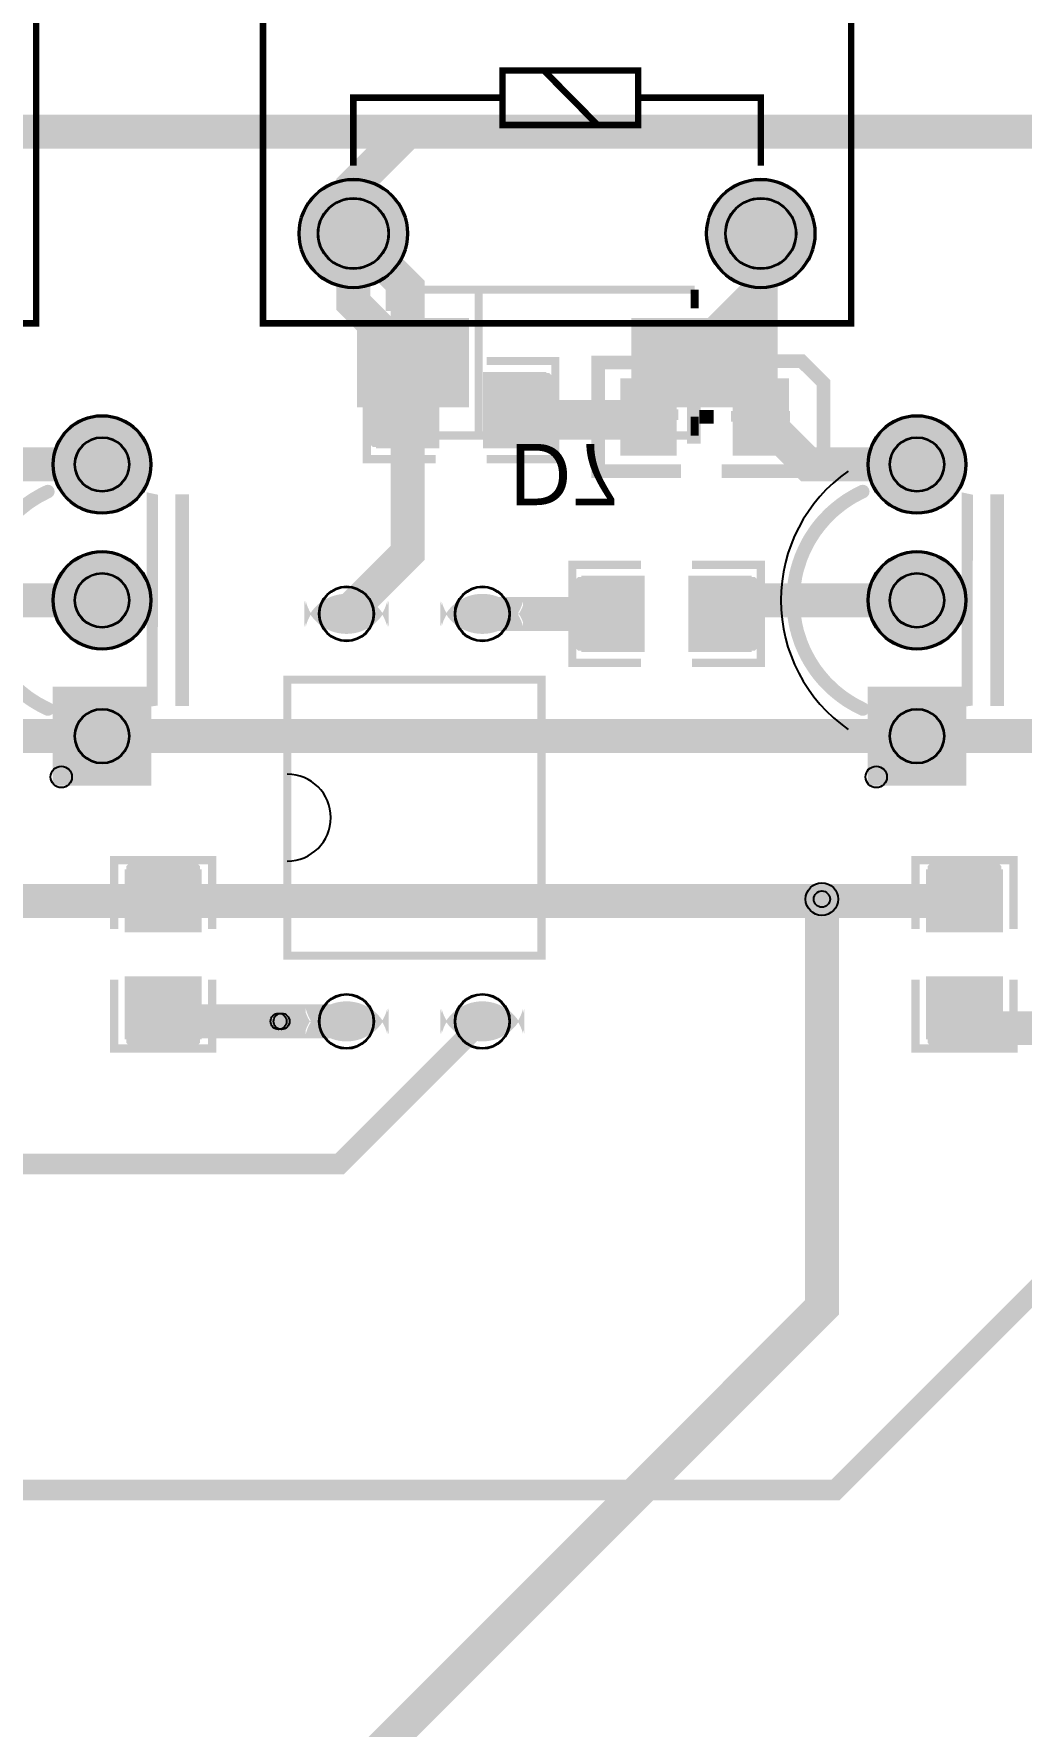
# Model space of a CAD drawing. Extents: x 165 to 5832, y -705 to 3005.
# Drawn here: x 4015 to 4742, y 551 to 1797 of the extents above; entities that cross this region are included whole.
import ezdxf

# ---------------------------------------------------------------- set-up
doc = ezdxf.new("R2010")
doc.units = 9
for name, color, linetype, true_color in [('BottomLayer', 7, 'Continuous', 0x0000ff), ('BottomPasteMaskLayer', 7, 'Continuous', 0x800000), ('BottomSilkLayer', 7, 'Continuous', 0x66cc33), ('BottomSolderMaskLayer', 7, 'Continuous', 0xaa00ff), ('Document', 7, 'Continuous', 0xffffff), ('Hole', 7, 'Continuous', 0x222222), ('Multi-Layer', 7, 'Continuous', 0xc0c0c0), ('TopLayer', 7, 'Continuous', 0xff0000), ('TopPasteMaskLayer', 7, 'Continuous', 0x808080), ('TopSilkLayer', 7, 'Continuous', 0xffcc00), ('TopSolderMaskLayer', 7, 'Continuous', 0x800080)]:
    doc.layers.add(name, color=color, linetype=linetype, true_color=true_color)
doc.styles.get("Standard").update_dxf_attribs({"font": 'arial.ttf'})

msp = doc.modelspace()

# ---------------------------------------------------------------- hatches: boundary and pattern name
at = {"layer": 'BottomLayer'}
for points in [[(4253.7, 1523.1), (4253.7, 1586.9), (4334.3, 1586.9), (4334.3, 1523.1)], [(4536.3, 1523.1), (4536.3, 1586.9), (4455.7, 1586.9), (4455.7, 1523.1)]]:
    msp.add_hatch(color=256, dxfattribs=at).paths.add_polyline_path(points)
at = {"layer": 'BottomPasteMaskLayer'}
for points in [[(4253.7, 1523.1), (4253.7, 1586.9), (4334.3, 1586.9), (4334.3, 1523.1)], [(4536.3, 1523.1), (4536.3, 1586.9), (4455.7, 1586.9), (4455.7, 1523.1)]]:
    msp.add_hatch(color=256, dxfattribs=at).paths.add_polyline_path(points)
at = {"layer": 'BottomSilkLayer'}
for points in [[(4291.7, 1611.7), (4291.7, 1592.9), (4273.7, 1592.9), (4273.7, 1611.7)], [(4291.7, 1498.3), (4291.7, 1517.1), (4273.7, 1517.1), (4273.7, 1498.3)]]:
    msp.add_hatch(color=256, dxfattribs=at).paths.add_polyline_path(points)
at = {"layer": 'BottomSolderMaskLayer'}
for points in [[(4209.6, 1650, 1), (4290.4, 1650, 1)], [(4509.6, 1650, 1), (4590.4, 1650, 1)], [(4252.7, 1522.1), (4252.7, 1587.9), (4335.3, 1587.9), (4335.3, 1522.1)], [(4537.3, 1522.1), (4537.3, 1587.9), (4454.7, 1587.9), (4454.7, 1522.1)], [(4028.6, 1480, 1), (4101.4, 1480, 1)], [(4628.6, 1480, 1), (4701.4, 1480, 1)], [(4028.6, 1380, 1), (4101.4, 1380, 1)], [(4628.6, 1380, 1), (4701.4, 1380, 1)], [(4276, 1379.6, -0.785398), (4214, 1379.6), (4214, 1360.4, -0.785398), (4276, 1360.4)], [(4376, 1379.6, -0.785398), (4314, 1379.6), (4314, 1360.4, -0.785398), (4376, 1360.4)], [(4028.6, 1316.4), (4101.4, 1316.4), (4101.4, 1243.6), (4028.6, 1243.6)], [(4628.6, 1316.4), (4701.4, 1316.4), (4701.4, 1243.6), (4628.6, 1243.6)], [(4276, 1079.6, -0.785398), (4214, 1079.6), (4214, 1060.4, -0.785398), (4276, 1060.4)], [(4376, 1079.6, -0.785398), (4314, 1079.6), (4314, 1060.4, -0.785398), (4376, 1060.4)]]:
    msp.add_hatch(color=256, dxfattribs=at).paths.add_polyline_path(points)
at = {"layer": 'Document'}
for points in [[(4479.3, 1580.3), (4479.3, 1529.7), (4471.7, 1529.7), (4471.7, 1580.3)], [(4299.3, 1558.8), (4299.3, 1551.2), (4329.7, 1551.2), (4329.7, 1558.8)], [(4490.7, 1558.8), (4490.7, 1551.2), (4460.3, 1551.2), (4460.3, 1558.8)], [(4471.6, 1536.9), (4471.6, 1493.6), (4463.7, 1493.6), (4463.7, 1536.9)], [(4489.2, 1512.7), (4445.9, 1512.7), (4445.9, 1520.5), (4489.2, 1520.5)], [(4528.1, 1519.3), (4571.4, 1519.3), (4571.4, 1511.4), (4528.1, 1511.4)], [(4027.1, 1455.5), (4024.8, 1454.3), (4022.5, 1453.1), (4020.2, 1451.9), (4018, 1450.5), (4015.8, 1449.1), (4013.7, 1447.7), (4011.6, 1446.1), (4009.6, 1444.5), (4007.6, 1442.9), (4005.6, 1441.1), (4003.8, 1439.3), (4001.9, 1437.5), (4000.2, 1435.6), (3998.5, 1433.6), (3996.8, 1431.6), (3995.3, 1429.6), (3993.7, 1427.5), (3992.3, 1425.3), (3990.9, 1423.1), (3989.6, 1420.9), (3988.4, 1418.6), (3987.2, 1416.3), (3986.1, 1414), (3985.1, 1411.6), (3984.1, 1409.2), (3983.3, 1406.7), (3982.5, 1404.3), (3981.7, 1401.8), (3981.1, 1399.3), (3980.5, 1396.7), (3980.1, 1394.2), (3979.7, 1391.6), (3979.3, 1389.1), (3979.1, 1386.5), (3978.9, 1383.9), (3978.9, 1381.3), (3978.9, 1378.7), (3978.9, 1376.1), (3979.1, 1373.5), (3979.3, 1370.9), (3979.7, 1368.4), (3980.1, 1365.8), (3980.5, 1363.3), (3981.1, 1360.7), (3981.7, 1358.2), (3982.5, 1355.7), (3983.3, 1353.3), (3984.1, 1350.8), (3985.1, 1348.4), (3986.1, 1346), (3987.2, 1343.7), (3988.4, 1341.4), (3989.6, 1339.1), (3990.9, 1336.9), (3992.3, 1334.7), (3993.7, 1332.5), (3995.3, 1330.4), (3996.8, 1328.4), (3998.5, 1326.4), (4000.2, 1324.4), (4001.9, 1322.5), (4003.8, 1320.7), (4005.6, 1318.9), (4007.6, 1317.1), (4009.6, 1315.5), (4011.6, 1313.9), (4013.7, 1312.3), (4015.8, 1310.9), (4018, 1309.5), (4020.2, 1308.1), (4022.5, 1306.9), (4024.8, 1305.7), (4027.1, 1304.5), (4027.7, 1304.2), (4028.2, 1303.9), (4028.6, 1303.5), (4029.1, 1303), (4029.4, 1302.4), (4029.7, 1301.9), (4029.9, 1301.3), (4030, 1300.7), (4030.1, 1300), (4030, 1299.4), (4029.9, 1298.8), (4029.7, 1298.2), (4029.5, 1297.6), (4029.1, 1297.1), (4028.7, 1296.6), (4028.3, 1296.1), (4027.8, 1295.8), (4027.2, 1295.4), (4026.6, 1295.2), (4026, 1295.1), (4025.4, 1295), (4024.7, 1295), (4024.1, 1295.1), (4023.5, 1295.2), (4022.9, 1295.5), (4020.4, 1296.7), (4018, 1297.9), (4015.6, 1299.3), (4013.2, 1300.7), (4010.9, 1302.1), (4008.6, 1303.7), (4006.4, 1305.3), (4004.2, 1307), (4002.1, 1308.7), (4000, 1310.5), (3997.9, 1312.4), (3996, 1314.3), (3994.1, 1316.3), (3992.2, 1318.3), (3990.4, 1320.4), (3988.7, 1322.5), (3987, 1324.7), (3985.4, 1327), (3983.9, 1329.3), (3982.4, 1331.6), (3981, 1334), (3979.7, 1336.4), (3978.5, 1338.8), (3977.3, 1341.3), (3976.2, 1343.8), (3975.1, 1346.4), (3974.2, 1349), (3973.3, 1351.6), (3972.5, 1354.2), (3971.8, 1356.9), (3971.1, 1359.5), (3970.6, 1362.2), (3970.1, 1364.9), (3969.7, 1367.7), (3969.3, 1370.4), (3969.1, 1373.1), (3968.9, 1375.9), (3968.9, 1378.6), (3968.9, 1381.4), (3968.9, 1384.1), (3969.1, 1386.9), (3969.3, 1389.6), (3969.7, 1392.3), (3970.1, 1395.1), (3970.6, 1397.8), (3971.1, 1400.5), (3971.8, 1403.1), (3972.5, 1405.8), (3973.3, 1408.4), (3974.2, 1411), (3975.1, 1413.6), (3976.2, 1416.2), (3977.3, 1418.7), (3978.5, 1421.2), (3979.7, 1423.6), (3981, 1426), (3982.4, 1428.4), (3983.9, 1430.7), (3985.4, 1433), (3987, 1435.3), (3988.7, 1437.5), (3990.4, 1439.6), (3992.2, 1441.7), (3994.1, 1443.7), (3996, 1445.7), (3997.9, 1447.6), (4000, 1449.5), (4002.1, 1451.3), (4004.2, 1453), (4006.4, 1454.7), (4008.6, 1456.3), (4010.9, 1457.9), (4013.2, 1459.3), (4015.6, 1460.7), (4018, 1462.1), (4020.4, 1463.3), (4022.9, 1464.5), (4023.5, 1464.8), (4024.1, 1464.9), (4024.7, 1465), (4025.4, 1465), (4026, 1464.9), (4026.6, 1464.8), (4027.2, 1464.6), (4027.8, 1464.2), (4028.3, 1463.9), (4028.7, 1463.4), (4029.1, 1462.9), (4029.5, 1462.4), (4029.7, 1461.8), (4029.9, 1461.2), (4030, 1460.6), (4030.1, 1460), (4030, 1459.3), (4029.9, 1458.7), (4029.7, 1458.1), (4029.4, 1457.6), (4029.1, 1457), (4028.6, 1456.5), (4028.2, 1456.1), (4027.7, 1455.8), (4027.1, 1455.5)], [(4097.8, 1301.4), (4097.8, 1459.5), (4106.2, 1457.7), (4106, 1302.5)], [(4627.1, 1455.5), (4624.8, 1454.3), (4622.5, 1453.1), (4620.2, 1451.9), (4618, 1450.5), (4615.8, 1449.1), (4613.7, 1447.7), (4611.6, 1446.1), (4609.6, 1444.5), (4607.6, 1442.9), (4605.6, 1441.1), (4603.8, 1439.3), (4601.9, 1437.5), (4600.2, 1435.6), (4598.5, 1433.6), (4596.8, 1431.6), (4595.3, 1429.6), (4593.7, 1427.5), (4592.3, 1425.3), (4590.9, 1423.1), (4589.6, 1420.9), (4588.4, 1418.6), (4587.2, 1416.3), (4586.1, 1414), (4585.1, 1411.6), (4584.1, 1409.2), (4583.3, 1406.7), (4582.5, 1404.3), (4581.7, 1401.8), (4581.1, 1399.3), (4580.5, 1396.7), (4580.1, 1394.2), (4579.7, 1391.6), (4579.3, 1389.1), (4579.1, 1386.5), (4578.9, 1383.9), (4578.9, 1381.3), (4578.9, 1378.7), (4578.9, 1376.1), (4579.1, 1373.5), (4579.3, 1370.9), (4579.7, 1368.4), (4580.1, 1365.8), (4580.5, 1363.3), (4581.1, 1360.7), (4581.7, 1358.2), (4582.5, 1355.7), (4583.3, 1353.3), (4584.1, 1350.8), (4585.1, 1348.4), (4586.1, 1346), (4587.2, 1343.7), (4588.4, 1341.4), (4589.6, 1339.1), (4590.9, 1336.9), (4592.3, 1334.7), (4593.7, 1332.5), (4595.3, 1330.4), (4596.8, 1328.4), (4598.5, 1326.4), (4600.2, 1324.4), (4601.9, 1322.5), (4603.8, 1320.7), (4605.6, 1318.9), (4607.6, 1317.1), (4609.6, 1315.5), (4611.6, 1313.9), (4613.7, 1312.3), (4615.8, 1310.9), (4618, 1309.5), (4620.2, 1308.1), (4622.5, 1306.9), (4624.8, 1305.7), (4627.1, 1304.5), (4627.7, 1304.2), (4628.2, 1303.9), (4628.6, 1303.5), (4629.1, 1303), (4629.4, 1302.4), (4629.7, 1301.9), (4629.9, 1301.3), (4630, 1300.7), (4630.1, 1300), (4630, 1299.4), (4629.9, 1298.8), (4629.7, 1298.2), (4629.5, 1297.6), (4629.1, 1297.1), (4628.7, 1296.6), (4628.3, 1296.1), (4627.8, 1295.8), (4627.2, 1295.4), (4626.6, 1295.2), (4626, 1295.1), (4625.4, 1295), (4624.7, 1295), (4624.1, 1295.1), (4623.5, 1295.2), (4622.9, 1295.5), (4620.4, 1296.7), (4618, 1297.9), (4615.6, 1299.3), (4613.2, 1300.7), (4610.9, 1302.1), (4608.6, 1303.7), (4606.4, 1305.3), (4604.2, 1307), (4602.1, 1308.7), (4600, 1310.5), (4597.9, 1312.4), (4596, 1314.3), (4594.1, 1316.3), (4592.2, 1318.3), (4590.4, 1320.4), (4588.7, 1322.5), (4587, 1324.7), (4585.4, 1327), (4583.9, 1329.3), (4582.4, 1331.6), (4581, 1334), (4579.7, 1336.4), (4578.5, 1338.8), (4577.3, 1341.3), (4576.2, 1343.8), (4575.1, 1346.4), (4574.2, 1349), (4573.3, 1351.6), (4572.5, 1354.2), (4571.8, 1356.9), (4571.1, 1359.5), (4570.6, 1362.2), (4570.1, 1364.9), (4569.7, 1367.7), (4569.3, 1370.4), (4569.1, 1373.1), (4568.9, 1375.9), (4568.9, 1378.6), (4568.9, 1381.4), (4568.9, 1384.1), (4569.1, 1386.9), (4569.3, 1389.6), (4569.7, 1392.3), (4570.1, 1395.1), (4570.6, 1397.8), (4571.1, 1400.5), (4571.8, 1403.1), (4572.5, 1405.8), (4573.3, 1408.4), (4574.2, 1411), (4575.1, 1413.6), (4576.2, 1416.2), (4577.3, 1418.7), (4578.5, 1421.2), (4579.7, 1423.6), (4581, 1426), (4582.4, 1428.4), (4583.9, 1430.7), (4585.4, 1433), (4587, 1435.3), (4588.7, 1437.5), (4590.4, 1439.6), (4592.2, 1441.7), (4594.1, 1443.7), (4596, 1445.7), (4597.9, 1447.6), (4600, 1449.5), (4602.1, 1451.3), (4604.2, 1453), (4606.4, 1454.7), (4608.6, 1456.3), (4610.9, 1457.9), (4613.2, 1459.3), (4615.6, 1460.7), (4618, 1462.1), (4620.4, 1463.3), (4622.9, 1464.5), (4623.5, 1464.8), (4624.1, 1464.9), (4624.7, 1465), (4625.4, 1465), (4626, 1464.9), (4626.6, 1464.8), (4627.2, 1464.6), (4627.8, 1464.2), (4628.3, 1463.9), (4628.7, 1463.4), (4629.1, 1462.9), (4629.5, 1462.4), (4629.7, 1461.8), (4629.9, 1461.2), (4630, 1460.6), (4630.1, 1460), (4630, 1459.3), (4629.9, 1458.7), (4629.7, 1458.1), (4629.4, 1457.6), (4629.1, 1457), (4628.6, 1456.5), (4628.2, 1456.1), (4627.7, 1455.8), (4627.1, 1455.5)], [(4697.8, 1301.4), (4697.8, 1459.5), (4706.2, 1457.7), (4706, 1302.5)]]:
    msp.add_hatch(color=256, dxfattribs=at).paths.add_polyline_path(points)
at = {"layer": 'Multi-Layer'}
for points in [[(4210.6, 1650, 1), (4289.4, 1650, 1)], [(4510.6, 1650, 1), (4589.4, 1650, 1)], [(4029.6, 1480, 1), (4100.4, 1480, 1)], [(4629.6, 1480, 1), (4700.4, 1480, 1)], [(4029.6, 1380, 1), (4100.4, 1380, 1)], [(4629.6, 1380, 1), (4700.4, 1380, 1)], [(4275, 1379.4, -0.785398), (4215, 1379.4), (4215, 1360.6, -0.785398), (4275, 1360.6)], [(4375, 1379.4, -0.785398), (4315, 1379.4), (4315, 1360.6, -0.785398), (4375, 1360.6)], [(4029.6, 1315.4), (4100.4, 1315.4), (4100.4, 1244.6), (4029.6, 1244.6)], [(4629.6, 1315.4), (4700.4, 1315.4), (4700.4, 1244.6), (4629.6, 1244.6)], [(4275, 1079.4, -0.785398), (4215, 1079.4), (4215, 1060.6, -0.785398), (4275, 1060.6)], [(4375, 1079.4, -0.785398), (4315, 1079.4), (4315, 1060.6, -0.785398), (4375, 1060.6)]]:
    msp.add_hatch(color=256, dxfattribs=at).paths.add_polyline_path(points)
at = {"layer": 'TopLayer'}
for points in [[(4312.3, 1492.9), (4312.3, 1547.1), (4267.7, 1547.1), (4267.7, 1492.9)], [(4346.4, 1492.9), (4346.4, 1547.1), (4391, 1547.1), (4391, 1492.9)], [(4447.6, 1542.6), (4487, 1542.6), (4487, 1487.4), (4447.6, 1487.4)], [(4530.3, 1542.6), (4569.7, 1542.6), (4569.7, 1487.4), (4530.3, 1487.4)], [(4463.6, 1342.9), (4463.6, 1397.1), (4419, 1397.1), (4419, 1342.9)], [(4497.7, 1342.9), (4497.7, 1397.1), (4542.3, 1397.1), (4542.3, 1342.9)], [(4137.1, 1136.4), (4082.9, 1136.4), (4082.9, 1181), (4137.1, 1181)], [(4727.1, 1136.4), (4672.9, 1136.4), (4672.9, 1181), (4727.1, 1181)], [(4137.1, 1102.3), (4082.9, 1102.3), (4082.9, 1057.7), (4137.1, 1057.7)], [(4727.1, 1102.3), (4672.9, 1102.3), (4672.9, 1057.7), (4727.1, 1057.7)]]:
    msp.add_hatch(color=256, dxfattribs=at).paths.add_polyline_path(points)
at = {"layer": 'TopPasteMaskLayer'}
for points in [[(4262.4, 1494.8), (4262.4, 1545.2), (4264.4, 1547.2), (4309.7, 1547.2), (4311.7, 1545.2), (4311.9, 1529.1), (4294.1, 1529.1), (4294.1, 1511.3), (4311.5, 1511.3), (4311.7, 1494.8), (4309.7, 1492.8), (4264.4, 1492.8)], [(4347.1, 1494.8), (4347.1, 1511.3), (4364.6, 1511.3), (4364.6, 1529.1), (4347.3, 1529.1), (4347.1, 1545.2), (4349.1, 1547.2), (4394.3, 1547.2), (4396.3, 1545.2), (4396.3, 1494.8), (4394.3, 1492.8), (4349.1, 1492.8)], [(4447.6, 1542.6), (4487, 1542.6), (4487, 1487.4), (4447.6, 1487.4)], [(4530.3, 1542.6), (4569.7, 1542.6), (4569.7, 1487.4), (4530.3, 1487.4)], [(4413.7, 1344.8), (4413.7, 1395.2), (4415.7, 1397.2), (4460.9, 1397.2), (4462.9, 1395.2), (4463.1, 1379.1), (4445.4, 1379.1), (4445.4, 1361.3), (4462.7, 1361.3), (4462.9, 1344.8), (4460.9, 1342.8), (4415.7, 1342.8)], [(4498.3, 1344.8), (4498.3, 1361.3), (4515.9, 1361.3), (4515.9, 1379.1), (4498.5, 1379.1), (4498.3, 1395.2), (4500.3, 1397.2), (4545.6, 1397.2), (4547.6, 1395.2), (4547.6, 1344.8), (4545.6, 1342.8), (4500.3, 1342.8)], [(4135.2, 1137.1), (4118.7, 1137.1), (4118.7, 1154.6), (4100.9, 1154.6), (4100.9, 1137.3), (4084.8, 1137.1), (4082.8, 1139.1), (4082.8, 1184.3), (4084.8, 1186.3), (4135.2, 1186.3), (4137.2, 1184.3), (4137.2, 1139.1)], [(4725.2, 1137.1), (4708.7, 1137.1), (4708.7, 1154.6), (4690.9, 1154.6), (4690.9, 1137.3), (4674.8, 1137.1), (4672.8, 1139.1), (4672.8, 1184.3), (4674.8, 1186.3), (4725.2, 1186.3), (4727.2, 1184.3), (4727.2, 1139.1)], [(4135.2, 1052.4), (4084.8, 1052.4), (4082.8, 1054.4), (4082.8, 1099.7), (4084.8, 1101.7), (4100.9, 1101.9), (4100.9, 1084.1), (4118.7, 1084.1), (4118.7, 1101.5), (4135.2, 1101.7), (4137.2, 1099.7), (4137.2, 1054.4)], [(4725.2, 1052.4), (4674.8, 1052.4), (4672.8, 1054.4), (4672.8, 1099.7), (4674.8, 1101.7), (4690.9, 1101.9), (4690.9, 1084.1), (4708.7, 1084.1), (4708.7, 1101.5), (4725.2, 1101.7), (4727.2, 1099.7), (4727.2, 1054.4)]]:
    msp.add_hatch(color=256, dxfattribs=at).paths.add_polyline_path(points)
at = {"layer": 'TopSolderMaskLayer'}
for points in [[(4209.6, 1650, 1), (4290.4, 1650, 1)], [(4509.6, 1650, 1), (4590.4, 1650, 1)], [(4313.3, 1491.9), (4313.3, 1548.1), (4266.7, 1548.1), (4266.7, 1491.9)], [(4345.4, 1491.9), (4345.4, 1548.1), (4392, 1548.1), (4392, 1491.9)], [(4446.6, 1543.5), (4488, 1543.5), (4488, 1486.5), (4446.6, 1486.5)], [(4529.3, 1543.5), (4570.7, 1543.5), (4570.7, 1486.5), (4529.3, 1486.5)], [(4028.6, 1480, 1), (4101.4, 1480, 1)], [(4628.6, 1480, 1), (4701.4, 1480, 1)], [(4028.6, 1380, 1), (4101.4, 1380, 1)], [(4628.6, 1380, 1), (4701.4, 1380, 1)], [(4464.6, 1341.9), (4464.6, 1398.1), (4418, 1398.1), (4418, 1341.9)], [(4496.7, 1341.9), (4496.7, 1398.1), (4543.3, 1398.1), (4543.3, 1341.9)], [(4276, 1379.6, -0.785398), (4214, 1379.6), (4214, 1360.4, -0.785398), (4276, 1360.4)], [(4376, 1379.6, -0.785398), (4314, 1379.6), (4314, 1360.4, -0.785398), (4376, 1360.4)], [(4028.6, 1316.4), (4101.4, 1316.4), (4101.4, 1243.6), (4028.6, 1243.6)], [(4628.6, 1316.4), (4701.4, 1316.4), (4701.4, 1243.6), (4628.6, 1243.6)], [(4138.3, 1135.6), (4081.7, 1135.6), (4081.7, 1181.9), (4138.3, 1181.9)], [(4728.3, 1135.6), (4671.7, 1135.6), (4671.7, 1181.9), (4728.3, 1181.9)], [(4138.3, 1103.1), (4081.7, 1103.1), (4081.7, 1056.9), (4138.3, 1056.9)], [(4728.3, 1103.1), (4671.7, 1103.1), (4671.7, 1056.9), (4728.3, 1056.9)], [(4276, 1079.6, -0.785398), (4214, 1079.6), (4214, 1060.4, -0.785398), (4276, 1060.4)], [(4376, 1079.6, -0.785398), (4314, 1079.6), (4314, 1060.4, -0.785398), (4376, 1060.4)]]:
    msp.add_hatch(color=256, dxfattribs=at).paths.add_polyline_path(points)

# ---------------------------------------------------------------- linework, layer by layer
at = {"layer": 'BottomLayer', "const_width": 25}
for points in [[(4294, 1555), (4250, 1599), (4250, 1650)], [(4496, 1555), (4550, 1609), (4550, 1650)], [(5270, 1280), (4665, 1280)], [(4120, 384.4), (4595, 859.4), (4595, 1160)]]:
    msp.add_lwpolyline(points, dxfattribs=at)
at = {"layer": 'BottomSilkLayer', "const_width": 6}
for points in [[(4288.7, 1608.7), (4501.3, 1608.7)], [(4342.3, 1501.3), (4342.3, 1608.7)], [(4501.3, 1608.7), (4501.3, 1594.9)], [(4501.3, 1501.3), (4501.3, 1515.1)], [(4288.7, 1501.3), (4501.3, 1501.3)]]:
    msp.add_lwpolyline(points, dxfattribs=at)
at = {"layer": 'BottomSolderMaskLayer'}
for centre, radius in [((4250, 1650), 40.4), ((4550, 1650), 40.4), ((4250, 1650), 26.2), ((4550, 1650), 26.2), ((4065, 1480), 36.4), ((4665, 1480), 36.4), ((4065, 1480), 20.2), ((4665, 1480), 20.2), ((4065, 1380), 36.4), ((4665, 1380), 36.4), ((4065, 1380), 20.2), ((4665, 1380), 20.2), ((4245, 1370), 20.3), ((4345, 1370), 20.3), ((4065, 1280), 20.2), ((4665, 1280), 20.2), ((4245, 1070), 20.3), ((4345, 1070), 20.3)]:
    msp.add_circle(centre, radius, dxfattribs=at)
at = {"layer": 'Document'}
for centre, radius in [((4035, 1250), 7.87), ((4635, 1250), 7.87), ((4195, 1070), 5.91)]:
    msp.add_circle(centre, radius, dxfattribs=at)
at = {"layer": 'Hole'}
msp.add_circle((4595, 1160), 6, dxfattribs=at)
at = {"layer": 'Multi-Layer'}
for centre, radius in [((4250, 1650), 39.4), ((4550, 1650), 39.4), ((4250, 1650), 25.6), ((4550, 1650), 25.6), ((4065, 1480), 35.4), ((4665, 1480), 35.4), ((4065, 1480), 19.7), ((4665, 1480), 19.7), ((4065, 1380), 35.4), ((4665, 1380), 35.4), ((4065, 1380), 19.7), ((4665, 1380), 19.7), ((4245, 1370), 19.7), ((4345, 1370), 19.7), ((4065, 1280), 19.7), ((4665, 1280), 19.7), ((4595, 1160), 12), ((4245, 1070), 19.7), ((4345, 1070), 19.7)]:
    msp.add_circle(centre, radius, dxfattribs=at)
at = {"layer": 'TopLayer'}
for points, const_width in [([(3650, 1650), (3725, 1725), (4290, 1725)], 25), ([(4850, 1650), (4775, 1725), (4290, 1725), (4250, 1685), (4250, 1650)], 25), ([(4250, 1650), (4290, 1610), (4290, 1520)], 25), ([(4550, 1650), (4550, 1515)], 25), ([(4245, 1370), (4290, 1415), (4290, 1520)], 25), ([(4368.7, 1520), (4373.7, 1515), (4467.3, 1515)], 25), ([(3950, 1515), (3985, 1480), (4065, 1480)], 25), ([(4550, 1515), (4585, 1480), (4665, 1480)], 25), ([(3910, 1370), (3920, 1380), (4065, 1380)], 25), ([(4520, 1370), (4530, 1380), (4665, 1380)], 25), ([(4345, 1370), (4441.3, 1370)], 25), ([(4065, 1280), (3465, 1280)], 25), ([(4665, 1280), (4065, 1280)], 25), ([(3985, 1160), (3986.3, 1158.7), (4110, 1158.7)], 25), ([(4110, 1158.7), (4110, 1158.7), (4700, 1158.7)], 25), ([(4110, 1080), (4120, 1070), (4245, 1070)], 25), ([(4700, 1080), (4715, 1065), (4845, 1065)], 25), ([(4345, 1070), (4240, 965), (3665, 965), (3635, 935), (3635, 865)], 15), ([(3835, 820), (3835, 800), (3910, 725), (4605, 725), (4945, 1065)], 15)]:
    msp.add_lwpolyline(points, dxfattribs=dict(at, const_width=const_width))
at = {"layer": 'TopSilkLayer'}
for points, const_width in [([(3583.5, 2416.1), (3583.5, 1583.9), (4016.5, 1583.9), (4016.5, 2416.1), (3583.5, 2416.1)], 4.72), ([(4183.5, 2416.1), (4183.5, 1583.9), (4616.5, 1583.9), (4616.5, 2416.1), (4183.5, 2416.1)], 4.72), ([(4201.4, 1118.4), (4201.4, 1321.6), (4388.6, 1321.6), (4388.6, 1118.4), (4201.4, 1118.4)], 6)]:
    msp.add_lwpolyline(points, close=True, dxfattribs=dict(at, const_width=const_width))
for points, const_width in [([(4359.8, 1750), (4359.8, 1770.1), (4459.8, 1770.1), (4459.8, 1750), (4459.8, 1729.9), (4359.8, 1729.9), (4359.8, 1750), (4250, 1750), (4250, 1700)], 4.72), ([(4429.9, 1729.9), (4390.2, 1770.1)], 4.72), ([(4550, 1700), (4550, 1750), (4459.8, 1750)], 4.72), ([(4310.6, 1483.9), (4260, 1483.9), (4260, 1556.1), (4310.6, 1556.1)], 6), ([(4348.1, 1483.9), (4398.7, 1483.9), (4398.7, 1556.1), (4348.1, 1556.1)], 6), ([(4491.2, 1555.1), (4430.2, 1555.1), (4430.2, 1475.1), (4491.2, 1475.1)], 10), ([(4522.2, 1556), (4580.2, 1556), (4596.2, 1540.1), (4596.2, 1490.1), (4581.2, 1475.1), (4521.2, 1475.1)], 10), ([(4500.8, 1495.3), (4500.8, 1534.7)], 10), ([(4504.7, 1515), (4515.3, 1515)], 10), ([(4124, 1457.9), (4124, 1302.1)], 10), ([(4724, 1457.9), (4724, 1302.1)], 10), ([(4461.9, 1333.9), (4411.3, 1333.9), (4411.3, 1406.1), (4461.9, 1406.1)], 6), ([(4499.4, 1333.9), (4550, 1333.9), (4550, 1406.1), (4499.4, 1406.1)], 6), ([(4146.1, 1138.1), (4146.1, 1188.7), (4073.9, 1188.7), (4073.9, 1138.1)], 6), ([(4736.1, 1138.1), (4736.1, 1188.7), (4663.9, 1188.7), (4663.9, 1138.1)], 6), ([(4146.1, 1100.6), (4146.1, 1050), (4073.9, 1050), (4073.9, 1100.6)], 6), ([(4736.1, 1100.6), (4736.1, 1050), (4663.9, 1050), (4663.9, 1100.6)], 6)]:
    msp.add_lwpolyline(points, dxfattribs=dict(at, const_width=const_width))
msp.add_circle((4197.2, 1070), 5.91, dxfattribs=at)
for centre, radius, start, end in [((4680.7, 1380), 115.9, 124.9204, 235.0796), ((4201.4, 1220), 32, 270, 90)]:
    msp.add_arc(centre, radius, start, end, dxfattribs=at)
at = {"layer": 'TopSolderMaskLayer'}
for centre, radius in [((4250, 1650), 40.4), ((4550, 1650), 40.4), ((4250, 1650), 26.2), ((4550, 1650), 26.2), ((4065, 1480), 36.4), ((4665, 1480), 36.4), ((4065, 1480), 20.2), ((4665, 1480), 20.2), ((4065, 1380), 36.4), ((4665, 1380), 36.4), ((4065, 1380), 20.2), ((4665, 1380), 20.2), ((4245, 1370), 20.3), ((4345, 1370), 20.3), ((4065, 1280), 20.2), ((4665, 1280), 20.2), ((4245, 1070), 20.3), ((4345, 1070), 20.3)]:
    msp.add_circle(centre, radius, dxfattribs=at)

# ---------------------------------------------------------------- texts
at = {"layer": 'BottomSilkLayer', "text_generation_flag": 2}
msp.add_text('D7', height=45, rotation=180, dxfattribs=at).set_placement((4365, 1495))

doc.saveas('drawing.dxf')
